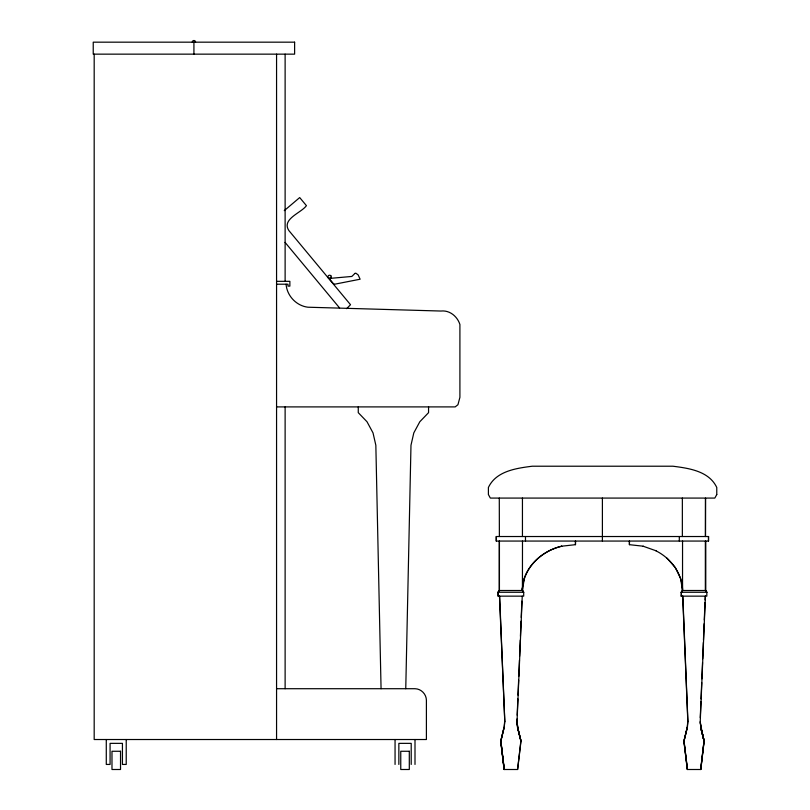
<?xml version="1.0" encoding="UTF-8"?>
<svg xmlns="http://www.w3.org/2000/svg" width="810" height="810" viewBox="0 0 810 810"><rect width="100%" height="100%" fill="white"/><g stroke="black" fill="none" stroke-linecap="round" stroke-linejoin="round"><path stroke-width="1.21" d="M522.49 588.03L522.49 590.5L523.695 592.262L523.695 596.15L498.069 596.15L498.079 592.262L499.284 590.5L499.294 541.06M522.278 588.03L522.359 590.5L523.483 592.262M522.49 541.06L522.42 590.5L523.614 592.262M681.22 596.15L681.321 592.262L682.486 590.5L682.405 583.089M705.48 590.5L705.48 541.06L705.469 590.5L706.816 592.262L706.826 596.15L681.2 596.15M575.475 544.674L575.485 541.06L575.475 544.674L561.613 546.213M405.759 688.713L410.984 445.247L413.809 432.884L419.813 421.757L428.561 412.654L428.561 406.903M517.57 769.5L520.85 741.029L517.519 727.491L517.033 718.956M517.165 715.189L517.863 698.898M517.995 695.142L518.633 680.106M518.785 676.35L519.463 660.059M519.595 656.303L520.293 640.011M520.425 636.255L521.063 621.219M521.225 617.453L521.893 601.162M522.247 596.15L517.043 721.457L517.651 727.491L520.962 741.029L517.539 727.491M700.265 717.701L700.944 701.409M701.045 698.898L701.713 682.617M701.865 678.851L702.533 662.57M702.685 658.803L703.353 642.512M703.465 640.011L704.133 623.72M704.285 619.964L705.004 602.417M705.105 599.916L705.267 596.15M683.863 741.029L687.295 769.5L700.782 769.5L704.163 741.029L700.842 727.501L700.235 721.457L705.409 596.15M504.022 727.501L500.874 741.029L504.255 769.5L500.874 741.029L504.184 727.491L504.65 721.457M504.184 727.501L504.792 721.457L499.476 596.15M687.396 769.5L684.035 741.029L687.214 727.491L687.781 721.457M682.82 596.15L687.913 721.457L687.376 727.491L683.984 741.029L687.457 769.5M700.64 769.5L704.022 741.029L700.721 727.501L704.153 741.029L700.863 727.501L700.265 721.457M700.782 769.5L704.022 741.029L700.215 722.662M524.283 578.613L522.45 590.5L499.426 590.5L498.211 592.262L498.211 596.15M517.712 727.491L521.002 741.029L517.63 769.5L504.114 769.5L500.722 741.029L504.043 727.501M683.934 741.029L687.174 727.491M192.264 42.171L192.486 41.33A1.66 1.66 0 0 1 195.362 41.33L195.585 42.171M524.121 578.613C529.791 561.958 544.867 550.334 561.634 546.213M498.069 592.262L499.274 590.5M682.617 590.5L681.402 592.262L681.372 596.15M681.2 592.262L682.536 590.5L682.546 541.06M346.65 308.671L350.517 304.702L288.897 230.597C281.192 219.014 301.381 212.898 306.423 205.649L299.7 197.569L284.269 210.64M561.775 546.213C541.029 550.901 522.926 568.509 522.288 590.5L523.665 592.262L498.221 592.262L499.426 590.5L499.426 541.06M276.564 281.333L289.869 281.333L289.869 286.122L287.965 286.122L287.965 284.209L276.564 284.209M276.564 406.903L455.159 406.903L457.944 404.727L459.908 397.315L459.908 324.466C457.306 316.356 449.692 310.027 440.903 311.04L307.921 307.213C296.339 305.805 286.942 295.812 286.072 284.209M629.421 544.674L629.441 541.06L629.421 544.674L643.282 546.213M681.22 592.262L706.826 592.262L705.611 590.5L705.611 541.06M276.564 688.713L415.003 688.713C421.17 688.844 426.283 694.079 426.404 700.215L426.404 739.52L94.183 739.52L94.183 54.148M643.11 546.213L656.049 550.78M655.887 550.78C670.943 558.303 682.212 573.338 682.607 590.5L705.611 590.5L706.826 592.262M666.863 558.049L675.327 567.547L680.643 578.613L682.476 590.5M285.049 242.372L339.592 307.962M700.701 727.501L704.022 741.029M500.742 741.029L504.134 769.5M517.104 721.457L517.681 727.491L516.932 721.457M682.688 596.15L687.822 721.457M499.628 596.15L504.792 721.457M381.065 688.713L375.84 445.247L373.015 432.884L367.011 421.757L358.263 412.654L358.263 406.903M708.456 536.524L708.456 541.06M682.354 498.079L682.354 536.524M679.306 536.524L679.317 541.06M602.397 498.079L602.397 541.06M525.477 536.524L525.487 541.06M522.44 498.079L522.44 536.524M499.284 498.079L499.375 536.524M496.338 536.524L496.338 541.06M415.003 739.52L415.003 764.438M411.207 764.438L411.207 743.357L398.854 743.357L398.854 764.438M395.057 739.52L395.057 764.438M285.12 54.148L285.12 281.333M285.12 406.903L285.12 688.713M276.564 54.148L276.564 739.52M193.924 42.171L193.924 54.148M126.228 739.52L126.228 764.438L122.431 764.438L122.431 743.357L110.079 743.357L110.079 764.438L106.282 764.438L106.282 739.52M330.844 275.825A1.691 1.691 0 0 1 330.642 278.195L328.303 277.982A1.691 1.691 0 0 1 328.526 275.602A1.691 1.691 0 0 1 330.905 275.835M716.769 494.546L714.825 498.079L490.344 498.079L488.4 494.546L488.4 487.478C496.115 471.066 516.223 468.261 532.261 466.216L672.908 466.216C688.946 468.261 709.054 471.066 716.769 487.478L716.769 494.546M354.962 273.395L351.844 276.443L329.012 278.478L333.386 283.611L334.935 284.158L360.116 279.217L358.152 274.894L355.894 273.213L354.962 273.395M294.617 42.171L93.231 42.171L93.231 54.148L294.617 54.148L294.617 42.171M708.558 536.524L496.226 536.524L496.226 541.06L708.558 541.06L708.558 536.524M120.528 751.265L111.982 751.265L111.982 769.5L120.528 769.5L120.528 751.265M409.303 751.265L400.758 751.265L400.758 769.5L409.303 769.5L409.303 751.265M705.51 536.524L705.51 498.079L705.419 536.524"/></g></svg>
